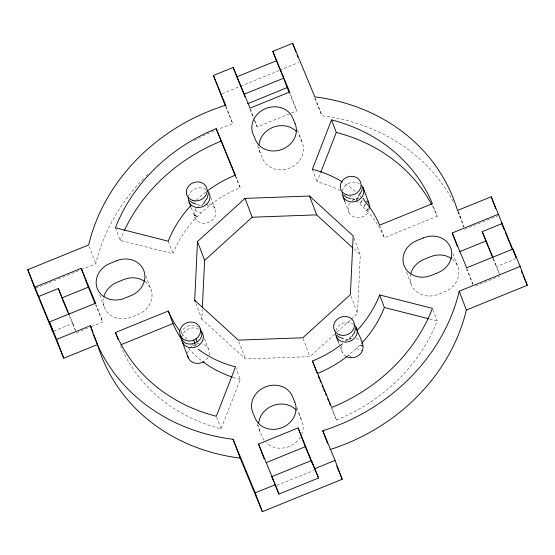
<?xml version="1.0" encoding="UTF-8"?>
<svg xmlns="http://www.w3.org/2000/svg" width="555" height="555" viewBox="0 0 555 555"><rect width="100%" height="100%" fill="white"/><g stroke="black" fill="none" stroke-linecap="round" stroke-linejoin="round"><path stroke-width="0.42" stroke-dasharray="2.77 2.08" d="M334.686 334.172L309.954 356.622L245.463 358.974L201.833 319.111L202.277 309.614M351.169 319.201L357.51 313.443L360.292 254.731L353.764 237.457M181.041 333.805C182.442 326.423 192.301 322.635 198.301 327.145M351.322 198.78L355.984 199.918L358.343 196.609L359.397 193.175M196.227 208.257C193.556 211.746 193.494 217.005 196.616 220.238A11.031 9.726 -20.7 0 0 211.913 220.501L213.862 218.483A11.031 9.726 -20.7 0 0 211.413 204.892L208.916 203.858M369.609 208.597L367.771 212.884A11.031 9.726 -20.7 0 1 352.585 216.249L350.524 214.639A11.031 9.726 -20.7 0 1 349.74 203.22M359.425 197.934L357.226 198.163L356.303 200.965L363.435 207.202L369.859 214.05A114.039 100.594 -20.7 0 1 378.031 225.358M120.539 345.779A171.051 150.891 -20.7 0 0 221.098 428.814L240.294 379.426L236.139 368.43M340.132 190.566A114.039 100.594 -20.7 0 0 317.078 181.86L320.485 173.091M357.725 198.107L356.303 200.965L352.48 198.1A114.039 100.594 -20.7 0 0 349.851 196.283M365.461 203.567L363.435 207.202L365.766 203.893M365.863 202.846L367.077 200.667L362.824 198.26L359.952 204.004L363.594 198.579M368.242 208.902L366.737 210.553L368.423 207.605M358.343 196.609L359.182 195.353M203.04 204.143L202.082 205.523L196.636 204.191M196.408 344.28L195.45 345.661L191.565 344.704M349.359 340.055L351.273 337.294M366.737 210.553L368.236 208.527M235.715 175.928L240.162 187.701A114.039 100.594 -20.7 0 0 212.87 202.887L200.972 212.773L193.848 220.085A114.039 100.594 -20.7 0 0 173 253.781L120.157 240.35L115.412 227.786M346.715 356.698L356.4 348.512L362.02 342.803M197.885 206.543L202.637 203.997M345.023 341.235L345.46 340.777A11.031 9.726 -20.7 0 1 353.438 338.009M193.695 202.686L195.374 201.021M337.218 331.869L350.538 319.777M352.085 200.639L357.226 198.163M222.125 93.691L239.732 86.538M240.53 86.212L278.943 70.603M279.741 70.277L298.951 62.472M254.613 120.754L257.18 126.949L296.8 110.854L289.974 92.803M35.673 288.212L80.544 269.98M81.349 269.654L95.772 263.791A192.432 169.754 -20.7 0 1 144.251 177.954M53.773 331.071L72.788 323.343L69.5 315.427M76.347 332.764L87.551 328.213M91.554 326.59L102.758 322.039L96.23 304.764M378.434 226.024A114.039 100.594 -20.7 0 1 384.324 237.72L437.146 216.263L432.699 204.483M464.584 229.326L498.355 215.604M493 258.498L499.562 274.343L496.663 266.504L515.678 258.783M475.413 286.005L499.417 276.251M276.841 485.452L314.075 470.328M204.545 203.636L205.371 203.553M194.312 215.749L197.323 216.36L194.285 214.903M363.088 346.375L360.049 344.919L363.067 345.529M348.623 339.896L344.051 338.814M429.667 319.014L437.215 320.929A171.051 150.891 -20.7 0 1 336.469 420.045L331.571 408.23M194.292 215.298L197.323 216.36M360.049 344.919L362.318 345.716M194.881 210.629L200.972 212.773M356.4 348.512L362.491 350.656M205.947 204.434L208.756 206.03L206.051 204.046M350.725 356.449L348.616 355.256L352.002 357.725M353.965 248.952L360.292 254.731M355.207 191.44L351.551 188.409A114.039 100.594 -20.7 0 0 343.767 182.845M493.374 258.581L496.663 266.504M466.256 268.44L472.825 284.278M314.664 98.131L321.962 115.724A192.432 169.754 -20.7 0 1 453.851 202.742M289.412 93.046L296.8 110.854M257.541 145.805L262.619 158.674A21.381 18.863 -20.7 0 0 289.648 168.054A21.381 18.863 -20.7 0 0 302.232 142.579L299.825 136.773A21.381 18.863 -20.7 0 0 297.813 133.214M249.799 109.141L253.33 117.66M225.712 106.851L232.836 124.056A192.432 169.754 -20.7 0 0 218.108 129.266M235.264 175.886L240.162 187.701M301.74 434.503A21.381 18.863 -20.7 0 0 301.906 420.974L299.499 415.168A21.381 18.863 -20.7 0 0 297.487 411.609M257.215 424.193L262.293 437.069A21.381 18.863 -20.7 0 0 264.312 440.628M95.536 304.612L102.758 322.039M69.125 315.344L75.362 330.392M458.194 211.302L460.567 217.581M457.757 211.268L463.689 226.967M466.984 268.599L472.922 284.299M452.894 253.711L457.937 267.059M433.06 309.94L437.215 320.929M406.544 272.151L410.998 283.924M379.578 225.157L384.324 237.72M315.136 97.673L321.962 115.724M344.877 201.569L349.033 212.558M297.487 130.023L302.232 142.579M312.333 169.296L317.078 181.86M350.989 296.176L357.51 313.443M250.361 108.898L254.218 119.103M254.516 119.887L257.18 126.949M338.841 343.274L340.035 346.417M340.326 347.201L342.407 352.696M226.017 105.998L232.836 124.056M332.022 408.272L336.469 420.045M303.127 338.571L309.954 356.622M296.863 407.627L301.906 420.974M210.817 197.594L214.965 208.583M191.267 207.952L195.124 218.157M238.941 341.7L245.463 358.974M195.894 303.412L201.833 319.111M168.255 241.217L173 253.781M204.483 338.515L208.34 348.72M216.644 417.041L221.098 428.814M145.785 275.786L151.12 289.911M89.244 246.524L95.772 263.791M99.733 295.003L104.18 306.783M72.788 323.343L75.459 330.412M452.443 259.31A21.381 18.863 -20.7 0 1 444.992 291.576L438.388 294.261A21.381 18.863 -20.7 0 1 417.332 292.312A21.381 18.863 -20.7 0 1 410.547 274.399M351.031 336.531A114.039 100.594 -20.7 0 1 346.535 340.513M194.479 346.258A114.039 100.594 -20.7 0 1 192.675 344.717M186.966 339.299A114.039 100.594 -20.7 0 1 181.284 332.868M196.227 200.209A114.039 100.594 -20.7 0 1 206.051 191.877M359.813 195.742A114.039 100.594 -20.7 0 1 363.053 199.141M342.296 191.239A11.031 9.726 -20.7 0 1 359.39 183.594M120.157 240.35A171.051 150.891 -20.7 0 1 124.008 231.296M432.31 205.877A171.051 150.891 -20.7 0 1 437.146 216.263M240.294 379.426A114.039 100.594 -20.7 0 1 233.107 377.338M201.07 360.313A114.039 100.594 -20.7 0 1 188.533 348.415M145.07 281.732A21.381 18.863 -20.7 0 1 138.174 314.435L131.577 317.113A21.381 18.863 -20.7 0 1 103.466 298.639M300.428 437.09A21.381 18.863 -20.7 0 1 266.123 442.703M259.886 431.263A21.381 18.863 -20.7 0 1 258.616 425.276M458.201 211.85A192.432 169.754 -20.7 0 1 463.904 227.099M146.062 176.122A192.432 169.754 -20.7 0 1 149.149 173.125M194.07 140.484A192.432 169.754 -20.7 0 1 215.208 130.432M260.212 152.868A21.381 18.863 -20.7 0 1 258.942 146.881M335.81 330.731A11.031 9.726 -20.7 0 1 337.579 327.096L339.528 325.077A11.031 9.726 -20.7 0 1 354.361 324.89M345.959 356.386A11.031 9.726 -20.7 0 1 342.164 345.161M356.199 338.397A11.031 9.726 -20.7 0 1 360.764 341.041M188.388 196.838A11.031 9.726 -20.7 0 1 195.998 188.45A11.031 9.726 -20.7 0 1 207.077 190.351M208.999 354.985A11.031 9.726 -20.7 0 0 206.855 346.646L204.788 345.03A11.031 9.726 -20.7 0 0 202.291 343.996M207.993 357.469A11.031 9.726 -20.7 0 1 205.288 360.639M187.604 353.32A11.031 9.726 -20.7 0 1 189.602 348.394M190.039 347.853A11.031 9.726 -20.7 0 1 193.972 344.842M194.625 344.551A11.031 9.726 -20.7 0 1 195.991 344.072M196.692 343.899A11.031 9.726 -20.7 0 1 199.529 343.607M181.665 337.62A11.031 9.726 -20.7 0 1 198.856 329.33"/><path stroke-width="0.83" d="M194.708 300.269L197.49 241.557L245.046 198.378L309.537 196.026L353.167 235.889L350.392 294.608L302.829 337.78L238.345 340.132L194.708 300.269L195.304 301.837M202.36 307.886L204.608 260.392L197.49 241.557M208.326 193.293L207.369 197.809L203.518 203.449M355.609 327.832L354.652 332.341L351.752 336.607M363.574 199.724A114.039 100.594 -20.7 0 1 379.578 225.157L432.4 203.699A171.051 150.891 -20.7 0 0 331.529 119.901L312.333 169.296A114.039 100.594 -20.7 0 1 342.407 181.984M320.797 172.3L336.281 132.465L331.529 119.901M359.598 194.722L362.013 190.171L362.207 187.319M204.608 260.392L252.171 217.22L316.655 214.868L352.702 247.801M180.895 335.9C182.706 351.565 208.701 342.026 200.064 328.9M346.715 356.698L344.502 358.391A114.039 100.594 -20.7 0 1 317.21 373.577M193.681 340.132L196.088 338.814A10.559 9.317 -20.7 0 0 195.311 322.948A10.559 9.317 -20.7 0 0 179.737 331.495A10.559 9.317 -20.7 0 0 193.681 340.132L194.867 343.274M225.385 106.067L213.404 75.494L233.211 67.446L250.062 108.107L289.675 92.012L272.824 51.351L292.631 43.304L314.838 96.882A192.432 169.754 -20.7 0 1 457.459 210.484L491.237 196.761L516.136 257.666L512.91 249.035L466.693 267.815L452.242 232.961L498.459 214.188M272.824 51.351L276.383 60.772L236.77 76.867L243.666 93.504M276.383 60.772L283.605 78.2L243.992 94.294L244.88 96.653M247.551 103.716L287.164 87.621L283.605 78.2M93.684 334.311L97.541 344.516L63.763 358.239L34.868 288.538L27.75 269.695L88.647 244.949A192.432 169.754 -20.7 0 1 225.719 105.214L213.404 75.494M34.972 287.122L81.19 268.342L95.633 303.197L49.416 321.969L52.982 331.39L27.75 269.695M38.531 296.543L58.337 288.496L69.174 314.636M81.19 268.342L88.307 287.185L61.903 297.917L67.807 312.174M63.763 358.239L56.645 339.396L90.416 325.674A192.432 169.754 -20.7 0 0 233.038 439.276L255.251 492.854L262.369 511.696L342.199 479.256L335.081 460.414L322.781 430.749A192.432 169.754 -20.7 0 0 459.228 291.208L520.132 266.462L512.91 249.035M118.153 339.528L115.482 332.459L168.304 311.001A114.039 100.594 -20.7 0 0 179.841 331.03M121.025 344.697L173.049 323.558A114.039 100.594 -20.7 0 0 181.86 339.82M492.667 257.707L482.212 231.657L502.018 223.609M459.367 251.803L485.771 241.078M329.906 449.592A192.432 169.754 -20.7 0 0 466.353 310.051L527.25 285.305L520.132 266.462M264.138 458.936L258.505 444.021L298.118 427.926L318.528 478.008L278.915 494.103L274.323 483.017M266.414 462.544L305.236 446.768L298.118 427.926M318.528 478.008L311.306 460.581L271.693 476.676L273.664 481.428M255.251 492.854L275.356 484.681L258.505 444.021M314.969 468.587L335.081 460.414M350.545 198.586L347.062 197.691L343.309 194.999M195.859 203.997L193.154 203.29L189.401 200.598M357.066 330.509A114.039 100.594 -20.7 0 0 379.627 294.941L432.47 308.372A171.051 150.891 -20.7 0 1 331.724 407.488L312.465 361.014A114.039 100.594 -20.7 0 0 342.511 343.753M379.627 294.941L384.372 307.498L428.828 318.799M343.24 338.599L338.515 336.816L336.677 335.137M345.959 356.386C350.982 359.189 357.691 357.524 361.145 353.022C366.945 344.745 357.746 335.567 356.317 327.422M200.452 330.579L200.917 330.94M367.632 201.243L369.692 205.392L369.776 207.958M362.248 343.122L362.02 342.803L363.525 341.193A114.039 100.594 -20.7 0 0 384.372 307.498M501.311 222.728L504.599 230.651M505.251 232.233L512.473 249.66M521.339 271.048L522.324 273.421M522.983 275.009L527.25 285.305M482.212 231.657L493.048 257.791M287.164 87.621L289.093 92.269M190.816 205.648A114.039 100.594 -20.7 0 0 168.255 241.217L115.412 227.786A171.051 150.891 -20.7 0 1 216.159 128.67L235.417 175.144A114.039 100.594 -20.7 0 0 208.125 190.323M216.159 128.67L235.264 175.886M318.188 375.943L319.167 378.302M319.819 379.877L320.797 382.242M322.108 385.392L323.086 387.758M323.738 389.333L324.717 391.691M325.369 393.266L326.347 395.632M327.658 398.781L328.636 401.147M329.288 402.722L330.267 405.081M336.698 465.985L342.199 479.256M305.236 446.768L311.015 460.706M233.038 439.276L240.162 458.118L262.369 511.696M88.307 287.185L95.203 303.821M49.416 321.969L56.645 339.396M491.237 196.761L495.691 208.534M452.242 232.961L457.285 246.309M459.228 291.208L466.353 310.051M362.942 187.285L368.874 202.984M292.631 43.304L295.898 51.941M297.085 55.084L297.973 57.436M343.101 196.858L344.877 201.569M309.537 196.026L316.655 214.868M336.469 336.996L338.55 342.49M233.211 67.446L236.472 76.084M312.465 361.014L316.912 372.793M245.046 198.378L252.171 217.22M322.781 430.749L327.526 443.306M311.306 460.581L312.791 464.507M189.193 202.457L190.969 207.168M275.356 484.681L278.915 494.103M196.088 338.814L197.282 341.956M182.56 342.595L188.499 358.294M168.304 311.001L173.049 323.558M90.416 325.674L93.087 332.743M58.337 288.496L61.605 297.133M361.451 185.203A11.031 9.726 -20.7 0 1 360.93 198.246A11.031 9.726 -20.7 0 1 346.653 200.549L344.586 198.94A11.031 9.726 -20.7 0 1 342.144 192.745M115.482 332.459A171.051 150.891 -20.7 0 0 216.346 416.257L235.549 366.862A114.039 100.594 -20.7 0 1 198.211 349.206M232.323 377.081A114.039 100.594 -20.7 0 1 202.963 361.77M124.327 230.609A171.051 150.891 -20.7 0 1 220.904 141.234M336.281 132.465A171.051 150.891 -20.7 0 1 431.547 204.427M144.494 281.323A21.381 18.863 -20.7 0 0 123.73 279.581L117.126 282.266A21.381 18.863 -20.7 0 0 103.903 296.571M451.312 258.47A21.381 18.863 -20.7 0 0 430.548 256.729L423.944 259.407A21.381 18.863 -20.7 0 0 410.721 273.719M258.685 423.201A21.381 18.863 -20.7 0 1 273.553 405.379A21.381 18.863 -20.7 0 1 296.155 410.02M240.162 458.118A192.432 169.754 -20.7 0 1 97.763 345.259M259.012 144.806A21.381 18.863 -20.7 0 1 273.879 126.984A21.381 18.863 -20.7 0 1 296.481 131.632M354.825 325.341A11.031 9.726 -20.7 0 1 349.962 341.256A11.031 9.726 -20.7 0 1 335.518 332.882M207.542 190.802A11.031 9.726 -20.7 0 1 207.931 202.783L205.981 204.802A11.031 9.726 -20.7 0 1 193.952 206.744A11.031 9.726 -20.7 0 1 188.291 197.483M204.129 361.478A11.031 9.726 -20.7 0 1 187.68 355.887M201.486 331.585A11.031 9.726 -20.7 0 1 195.145 347.173A11.031 9.726 -20.7 0 1 181.665 337.62M116.612 260.739L110.008 263.424A21.381 18.863 -20.7 0 0 97.423 288.898A21.381 18.863 -20.7 0 0 124.452 298.271L131.056 295.593A21.381 18.863 -20.7 0 0 143.641 270.118A21.381 18.863 -20.7 0 0 116.612 260.739M423.423 237.887L416.826 240.565A21.381 18.863 -20.7 0 0 404.241 266.039A21.381 18.863 -20.7 0 0 431.27 275.419L437.874 272.734A21.381 18.863 -20.7 0 0 450.459 247.266A21.381 18.863 -20.7 0 0 423.423 237.887M295.114 123.737L292.707 117.931A21.381 18.863 -20.7 0 0 265.678 108.551A21.381 18.863 -20.7 0 0 253.094 134.026L255.501 139.832A21.381 18.863 -20.7 0 0 282.53 149.212A21.381 18.863 -20.7 0 0 295.114 123.737M294.788 402.132L292.381 396.325A21.381 18.863 -20.7 0 0 265.352 386.946A21.381 18.863 -20.7 0 0 252.768 412.421L255.175 418.227A21.381 18.863 -20.7 0 0 282.204 427.607A21.381 18.863 -20.7 0 0 294.788 402.132M346.251 194.687A10.559 9.317 -20.7 0 0 361.021 184.177A10.559 9.317 -20.7 0 0 344.669 178.502A10.559 9.317 -20.7 0 0 346.251 194.687M339.625 334.825A10.559 9.317 -20.7 0 0 354.395 324.314A10.559 9.317 -20.7 0 0 338.044 318.639A10.559 9.317 -20.7 0 0 339.625 334.825M192.342 200.286A10.559 9.317 -20.7 0 0 207.112 189.775A10.559 9.317 -20.7 0 0 190.76 184.1A10.559 9.317 -20.7 0 0 192.342 200.286"/></g></svg>
